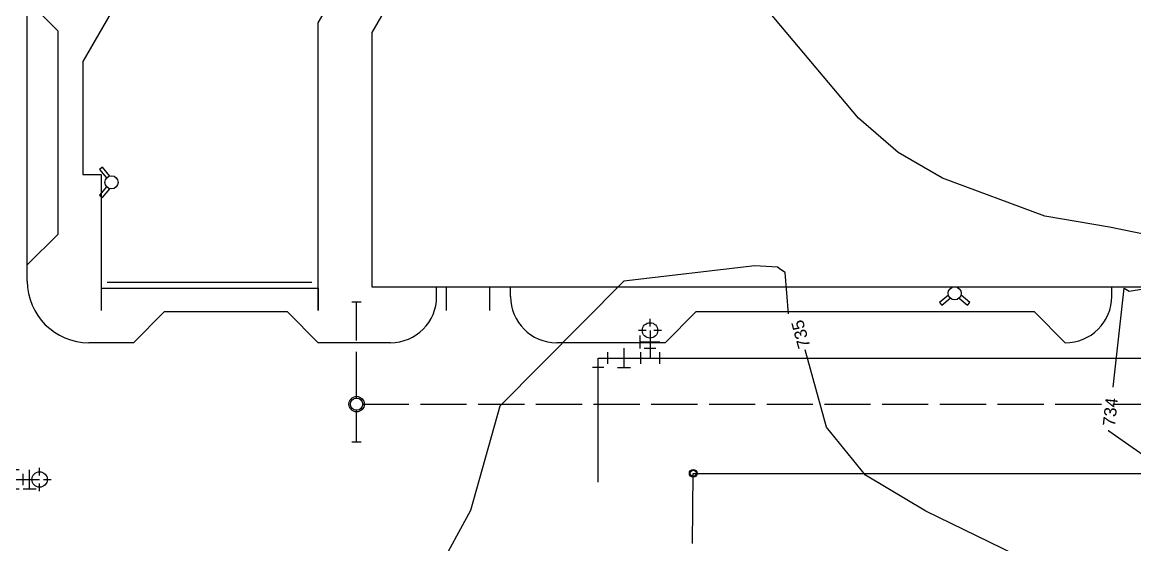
# Model space of a CAD drawing. Header units: feet. Extents: x 2207070 to 2208879, y 513929 to 516197.
# Drawn here: x 2207469.7 to 2207831.2, y 514734.5 to 514904.5 of the extents above; entities that cross this region are included whole.
import ezdxf

# ---------------------------------------------------------------- set-up
doc = ezdxf.new("R2010")
doc.units = ezdxf.units.FT
doc.header["$LTSCALE"] = 40
doc.header["$MEASUREMENT"] = 0
for name, pattern in [('DL4', [0.5, 0.4, -0.1]), ('HIDDEN', [0.375, 0.25, -0.125]), ('HIDDEN2', [0.1875, 0.125, -0.0625]), ('PL1', [1.29, 1, -0.08, 0.025, -0.08, 0.025, -0.08])]:
    doc.linetypes.add(name, pattern=pattern)
doc.layers.get('0').update_dxf_attribs({"linetype": 'CONTINUOUS'})
for name, color, linetype in [('C-ESMT-FIRE', 7, 'FIRE_LANE'), ('CONT-MJR', 125, 'HIDDEN'), ('CONT-MJR lABELS', 155, 'CONTINUOUS'), ('CONT-MNR', 250, 'HIDDEN2'), ('CONT-MNR LABELS', 250, 'CONTINUOUS'), ('FDC', 150, 'CONTINUOUS'), ('SaniSwr-PHii', 76, 'DL4'), ('SaniSwr-VOID', 76, 'DL4'), ('ShopsFOC', 9, 'CONTINUOUS'), ('SSMH-PHii', 15, 'CONTINUOUS'), ('TCN-Bdy', 5, 'PL1'), ('Water-PHii', 144, 'CONTINUOUS'), ('WaterFittings-PHii', 151, 'CONTINUOUS'), ('xSITE$0$PSP-FOOTPRINT', 2, 'CONTINUOUS')]:
    doc.layers.add(name, color=color, linetype=linetype)
doc.styles.get("Standard").update_dxf_attribs({"font": 'ARIAL.TTF'})
doc.linetypes.add('FIRE_LANE', pattern='A,0.5,-0.2,["FL",Standard,S=0.1,R=0,X=-0.1,Y=-0.05],-0.2', length=0.9)

# ---------------------------------------------------------------- blocks, each defined once
blk = doc.blocks.new('0TEE')
for p, q in [((0.0375, 0.0625), (-0.0375, 0.0625)), ((0.0625, -0.0375), (0.0625, 0.0375)), ((0.0375, -0.0625), (-0.0375, -0.0625))]:
    blk.add_line(p, q)
blk = doc.blocks.new('0vv')
for p, q in [((0, -0.0633), (0, 0.0633)), ((0.0422, -0.0633), (-0.0422, -0.0633))]:
    blk.add_line(p, q)
blk = doc.blocks.new('090')
for p, q in [((0.0625, -0.0375), (0.0625, 0.0375)), ((0.0375, -0.0625), (-0.0375, -0.0625))]:
    blk.add_line(p, q)

msp = doc.modelspace()

# ---------------------------------------------------------------- linework, layer by layer
for p, q in [((2207673.69, 514805.5), (2207673.69, 514808)), ((2207672.44, 514804.25), (2207669.94, 514804.25)), ((2207677.44, 514804.25), (2207674.94, 514804.25)), ((2207475.36, 514757), (2207475.36, 514759.5)), ((2207475.36, 514752), (2207475.36, 514754.5)), ((2207476.61, 514755.75), (2207479.11, 514755.75))]:
    msp.add_line(p, q)
for centre in [(2207673.69, 514804.25), (2207475.36, 514755.75)]:
    msp.add_circle(centre, 2.5)
at = {"layer": 'C-ESMT-FIRE', "color": 7, "linetype": 'Continuous'}
msp.add_lwpolyline([(2207471.36, 514820.25), (2207471.36, 514918.22, -0.263513), (2207481.08, 514935.37, 0.227683), (2207521.59, 514996.82, -0.326156), (2207537.93, 515013.82), (2207828.5, 515065.05, -0.131652), (2207838.82, 515064.15), (2207921.75, 515033.96, 0.087489), (2207928.59, 515032.76), (2207963.26, 515032.76, -0.025047), (2207965.26, 515032.66, -0.025047)], format="xyb", dxfattribs=at)
at = {"layer": 'CONT-MJR', "color": 35, "linetype": 'Continuous'}
for p, q in [((2207707.7, 514825.2, 735), (2207665.23, 514820.24, 735)), ((2207715.12, 514824.85, 735), (2207707.7, 514825.2, 735)), ((2207716.07, 514824.03, 735), (2207715.12, 514824.85, 735)), ((2207717.62, 514823.12, 735), (2207716.07, 514824.03, 735)), ((2207718.67, 514809.58, 735), (2207717.62, 514823.12, 735)), ((2207665.23, 514820.24, 735), (2207624.93, 514779.59, 735)), ((2207730.99, 514772.82, 735), (2207724.05, 514797.93, 735)), ((2207624.93, 514779.59, 735), (2207615.41, 514745.71, 735)), ((2207743.71, 514757.15, 735), (2207730.99, 514772.82, 735)), ((2207763.31, 514745.46, 735), (2207743.71, 514757.15, 735)), ((2207615.41, 514745.71, 735), (2207598.4, 514714.75, 735)), ((2207796.44, 514729.29, 735), (2207763.31, 514745.46, 735))]:
    msp.add_line(p, q, dxfattribs=at)
at = {"layer": 'CONT-MNR', "color": 35, "linetype": 'Continuous'}
for p, q in [((2207741.41, 514873.32, 734), (2207712.17, 514908.09, 734)), ((2207754.35, 514862.16, 734), (2207741.41, 514873.32, 734)), ((2207768.7, 514853.77, 734), (2207754.35, 514862.16, 734)), ((2207801.95, 514841.43, 734), (2207768.7, 514853.77, 734)), ((2207822.99, 514837.77, 734), (2207801.95, 514841.43, 734)), ((2207874.5, 514827.18, 734), (2207822.99, 514837.77, 734)), ((2207829.42, 514817, 734), (2207876.07, 514824.54, 734)), ((2207824.13, 514785.75, 734), (2207827.69, 514818.02, 734)), ((2207827.69, 514818.02, 734), (2207829.42, 514817, 734)), ((2207822.77, 514771.51, 734), (2207822.79, 514771.82, 734)), ((2207859.29, 514745.84, 734), (2207822.77, 514771.51, 734))]:
    msp.add_line(p, q, dxfattribs=at)
at = {"layer": 'FDC'}
for points in [[(2207498.16, 514854.46), (2207495.78, 514857.33), (2207494.85, 514856.62), (2207497.15, 514853.84)], [(2207497.15, 514850.97), (2207494.85, 514848.19), (2207495.78, 514847.47), (2207498.16, 514850.34)], [(2207770.62, 514815.74), (2207767.75, 514813.37), (2207768.46, 514812.43), (2207771.24, 514814.73)], [(2207774.11, 514814.73), (2207776.89, 514812.43), (2207777.6, 514813.37), (2207774.73, 514815.74)]]:
    msp.add_lwpolyline(points, dxfattribs=at)
for centre in [(2207498.73, 514852.4), (2207772.67, 514816.31)]:
    msp.add_circle(centre, 2.13, dxfattribs=at)
at = {"layer": 'SaniSwr-PHii', "color": 2, "ltscale": 0.9375}
for p, q in [((2207579.86, 514813.44), (2207576.86, 514813.44)), ((2207578.36, 514782.25), (2207578.36, 514813.44)), ((2207578.36, 514767.94), (2207578.36, 514778.25)), ((2207579.86, 514767.94), (2207576.86, 514767.94))]:
    msp.add_line(p, q, dxfattribs=at)
at = {"layer": 'SaniSwr-VOID', "color": 2, "ltscale": 0.9375}
msp.add_line((2207580.36, 514780.25), (2207850.26, 514780.25), dxfattribs=at)
at = {"layer": 'ShopsFOC', "color": 7, "linetype": 'Continuous'}
for p, q in [((2207471.36, 514911.52), (2207481.36, 514901.52)), ((2207481.36, 514835.52), (2207481.36, 514901.52)), ((2207471.36, 514825.52), (2207481.36, 514835.52)), ((2207471.36, 514820.25), (2207471.36, 514825.52)), ((2207604.36, 514815.25), (2207604.36, 514818.44)), ((2207628.36, 514815.25), (2207628.36, 514818.44)), ((2207823.69, 514815.25), (2207823.69, 514818.44)), ((2207505.86, 514800.25), (2207515.86, 514810.25)), ((2207555.86, 514810.25), (2207515.86, 514810.25)), ((2207565.86, 514800.25), (2207555.86, 514810.25)), ((2207678.61, 514800.25), (2207688.61, 514810.25)), ((2207798.61, 514810.25), (2207688.61, 514810.25)), ((2207808.61, 514800.25), (2207798.61, 514810.25)), ((2207505.86, 514800.25), (2207491.36, 514800.25)), ((2207589.36, 514800.25), (2207565.86, 514800.25)), ((2207678.61, 514800.25), (2207643.36, 514800.25))]:
    msp.add_line(p, q, dxfattribs=at)
for centre, radius, start, end in [((2207491.36, 514820.25), 20, 180, 270), ((2207589.36, 514815.25), 15, 270, 360), ((2207643.36, 514815.25), 15, 180, 270), ((2207808.69, 514815.25), 15, 269.7045, 360)]:
    msp.add_arc(centre, radius, start, end, dxfattribs=at)
at = {"layer": 'SSMH-PHii', "color": 2, "ltscale": 0.9375}
for radius in [2.5, 2]:
    msp.add_circle((2207578.36, 514780.25), radius, dxfattribs=at)
at = {"layer": 'TCN-Bdy', "color": 7, "linetype": 'Continuous', "flags": 128}
msp.add_lwpolyline([(2207687.47, 514734.93), (2207687.72, 514757.75), (2207965.26, 514757.75)], dxfattribs=at)
at = {"layer": 'TCN-Bdy', "color": 7, "linetype": 'Continuous'}
for radius in [1.25, 1]:
    msp.add_circle((2207687.72, 514757.75), radius, dxfattribs=at)
at = {"layer": 'Water-PHii', "color": 140}
for p, q in [((2207673.69, 514804.25), (2207673.69, 514795.25)), ((2207656.86, 514754.86), (2207656.86, 514795.25)), ((2207656.86, 514795.25), (2207851.26, 514795.25)), ((2207466.86, 514755.75), (2207475.36, 514755.75))]:
    msp.add_line(p, q, dxfattribs=at)
at = {"layer": 'xSITE$0$PSP-FOOTPRINT', "color": 7, "linetype": 'Continuous'}
for p, q in [((2207495.36, 514817.94), (2207495.36, 514810.67)), ((2207495.36, 514817.94), (2207495.36, 514810.67)), ((2207497.36, 514819.94), (2207563.86, 514819.94)), ((2207565.86, 514817.94), (2207565.86, 514810.67)), ((2207565.86, 514817.94), (2207565.86, 514810.67)), ((2207607.61, 514810.67), (2207607.61, 514818.44)), ((2207621.61, 514810.67), (2207621.61, 514818.44))]:
    msp.add_line(p, q, dxfattribs=at)
msp.add_lwpolyline([(2207565.86, 514810.67), (2207565.86, 514904.24), (2207589.72, 514945.56), (2207735.62, 514971.29), (2207735.62, 514960.44), (2207804.86, 514960.44), (2207804.86, 515032.71), (2207803.17, 515042.31), (2207698.99, 515023.94), (2207550.58, 514997.77), (2207489.36, 514891.74), (2207489.36, 514854.9), (2207495.36, 514854.9), (2207495.36, 514810.67)], dxfattribs=at)
for points in [[(2207684.86, 514944.44), (2207684.86, 514931.44), (2207600.86, 514931.44), (2207583.36, 514901.13), (2207583.36, 514818.44), (2207962.86, 514818.44), (2207962.86, 515008.44), (2207820.86, 515008.44), (2207820.86, 514944.44)], [(2207520.57, 514945.8), (2207489.36, 514891.74), (2207489.36, 514854.9), (2207495.36, 514854.9), (2207495.36, 514817.94), (2207565.86, 514817.94), (2207565.86, 514904.24), (2207572.53, 514915.8)]]:
    msp.add_lwpolyline(points, close=True, dxfattribs=at)

# ---------------------------------------------------------------- block references
at = {"layer": 'WaterFittings-PHii', "xscale": 50, "yscale": 50, "zscale": 50}
for name, p, rotation in [('0vv', (2207673.69, 514800.49), 270), ('090', (2207656.86, 514795.25), 1.15392844376192e-08), ('0TEE', (2207673.69, 514795.25), 89.99999999092867), ('0TEE', (2207466.86, 514755.75), 359.9999999981991)]:
    msp.add_blockref(name, p, dxfattribs=dict(at, rotation=rotation))
for p in [(2207665.27, 514795.25), (2207472.1, 514755.75)]:
    msp.add_blockref('0vv', p, dxfattribs=at)

# ---------------------------------------------------------------- texts
at = {"layer": 'CONT-MJR lABELS', "color": 35, "linetype": 'Continuous'}
msp.add_text('735', height=4, rotation=105.4529, dxfattribs=at).set_placement((2207725.82, 514799.01, 735))
at = {"layer": 'CONT-MNR LABELS', "color": 35, "linetype": 'Continuous'}
msp.add_text('734', height=4, rotation=83.7126, dxfattribs=at).set_placement((2207824.72, 514772.85, 734))

doc.saveas('drawing.dxf')
